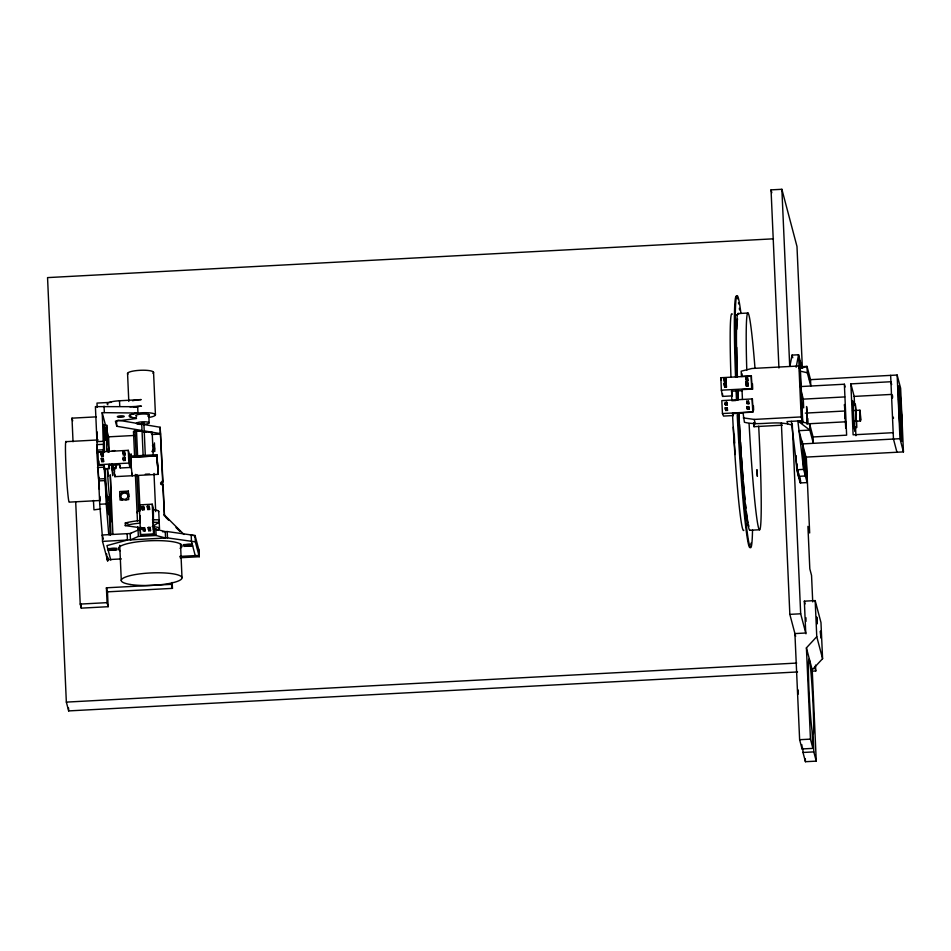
<?xml version="1.0" encoding="UTF-8"?>
<svg xmlns="http://www.w3.org/2000/svg" width="951" height="951" viewBox="0 0 951 951"><rect width="100%" height="100%" fill="white"/><g stroke="black" fill="none" stroke-linecap="round" stroke-linejoin="round"><path stroke-width="1.43" d="M801.99 409.049L802.192 406.315L802.454 407.29M97.085 431.825L96.954 441.644L103.457 441.3L103.671 424.467L105.074 429.757M107.938 503.531L107.938 504.363M130.893 456.1L156.879 454.709L156.856 455.898L130.869 457.288L131.012 454.091L131.5 456.825M113.93 467.868L114.833 476.653L158.199 474.347L156.879 454.709M115.035 474.906L114.893 476.665M860.536 419.165L860.477 419.914L860.286 418.904M108.462 474.335L108.331 475.928L107.546 469.247M131.713 472.897L132.201 475.75L131.25 466.941M854.557 427.403L854.331 428.235L853.083 403.593L853.499 405.732M103.873 468.867L109.436 468.57L108.569 465.277L119.386 464.694L120.266 467.987L130.014 467.476L129.443 454.733L128.278 450.334L97.965 451.963L98.44 465.36L103.849 465.063L105.109 478.65L98.607 479.007L96.681 450.132L97.085 444.616L103.588 444.272L103.932 452.224L102.185 412.639L137.954 413.031L137.681 406.671L95.409 406.624L97.466 453.282M97.858 452.2L103.267 451.903L103.588 444.272M132.332 474.929L132.189 475.726L131.809 473.741M107.938 502.71L107.95 505.563M856.257 420.889L855.627 410.416L856.197 416.93M852.548 410.594L859.93 410.202L860.108 417.418M853.154 421.4L860.536 420.996L860.524 418.404M112.468 471.114L111.826 464.837M789.912 366.218L792.064 355.103L798.567 354.759L802.05 367.954M796.142 367.264L798.567 354.759L799.149 367.989M143.161 456.266L141.699 423.171L142.721 422.886L143.863 423.052L145.337 456.147M112.872 465.003A31.478 1.367 86.9 0 0 113.074 468.736L115.677 468.593L116.367 464.908M117.936 420.152L160.148 427.261L162.621 480.754L160.541 483.001L163.156 486.318L164.475 516.036L162.811 484.998M160.897 484.321L162.966 482.074L160.148 427.261M812.891 748.378L810.454 739.129L806.412 647.869L816.766 636.671L815.173 600.592L804.344 601.175L805.747 633.009L794.917 633.592L799.625 739.712L802.062 748.948L812.891 748.378L812.047 730.796A37.992 1.652 86.9 0 1 808.398 669.385A37.992 1.652 86.9 0 1 811.726 681.962A37.992 1.652 86.9 0 1 813.129 734.921L813.818 751.896L816.255 761.133L805.438 761.703L802.989 752.467L802.81 748.247M816.255 761.133L812.225 669.861L822.579 658.674L820.975 622.584L815.173 600.592M152.255 526.676L158.888 522.384L158.781 519.84L157.89 519.817A31.478 6.455 -2.5 0 0 152.433 519.805M143.851 423.112L141.758 423.219M138.061 530.076L130.192 533.511L130.465 539.883L138.347 536.447L156.107 535.496L165.545 538.004L165.272 531.645L155.821 529.125L153.658 529.243L153.896 534.545L140.463 535.27L140.225 529.957L138.061 530.076L138.347 536.447M140.736 431.374L134.662 430.696A10.853 2.223 -2.5 0 0 133.675 432.146M138.24 511.341L138.953 511.067A10.853 2.223 -2.5 0 1 139.833 510.794M799.411 368.822L807.019 366.408L810.525 379.651L810.799 386.023L807.304 372.768L807.019 366.408L798.899 366.836M135.03 430.565L152.184 432.408L153.159 454.4M150.733 432.8L152.184 432.408M140.582 527.781L125.259 525.606L125.461 522.967A31.478 6.455 -2.5 0 1 139.524 520.577M125.259 525.606L125.568 525.523A31.478 6.455 -2.5 0 1 139.642 523.121M136.54 418.523L115.416 421.174L116.771 426.274L141.509 430.434M137.681 406.671L136.73 406.79A13.243 2.71 -2.5 0 0 133.639 407.313M137.954 413.031L137.003 413.15A13.243 2.71 -2.5 0 0 129.229 415.86A13.243 2.71 -2.5 0 0 136.088 418.06M109.627 497.218L107.427 497.004L109.627 497.218L110.447 499.929L110.578 511.174L110.15 502.52L110.566 507.133M778.928 367.978L771.047 189.867L781.877 189.297L796.986 246.475L802.371 368.203M773.46 238.82L47.55 277.609L66.344 702.111L68.674 710.908L797.544 671.953M738.071 313.557L747.973 313.022M107.903 404.793A13.029 2.675 -2.5 0 1 119.505 400.763L141.164 399.598A13.029 2.675 -2.5 0 0 137.633 399.895M111.422 402.309L96.99 403.081L97.18 407.385M798.923 365.98L801.182 416.918L802.763 422.945L800.516 372.007L798.923 365.98L751.932 368.489L741.198 371.187L741.423 376.418L751.385 375.883L751.968 389.102L742.006 389.625L742.446 399.444M129.907 406.802L141.449 406.184A13.029 2.675 -2.5 0 0 133.758 407.135M720.858 377.725L751.183 376.109L751.682 388.567L721.357 390.183L720.858 377.725L721.357 380.222M725.72 377.963L723.996 378.058L724.056 379.722L724.507 381.969L726.243 381.874L725.72 377.963L726.243 381.874M745.643 376.905L747.379 376.81L747.89 380.709L746.155 380.804L745.643 376.905L746.095 379.14M724.056 379.722L725.791 379.627M745.715 378.557L747.45 378.474L747.89 380.709M73.037 441.763L71.991 418.155L96.277 416.859M724.198 383.336L725.934 383.241L726.386 385.488L726.445 387.14L724.721 387.235L724.198 383.336L724.721 387.235M745.857 382.171L747.593 382.088L748.033 384.323L748.104 385.987L746.369 386.082L745.857 382.171L746.369 386.082M809.444 379.711L897.138 375.027L900.633 388.222L903.45 451.891L805.414 457.134M724.27 384.989L726.005 384.905L726.445 387.14M745.929 383.835L747.664 383.74L748.104 385.987M746.309 384.418L748.033 384.323M799.981 386.593L844.369 384.228L845.106 387.009M893.179 432.681L853.118 434.821L850.872 383.883L890.932 381.731L891.669 384.525M742.244 390.647L731.414 391.218L732.353 395.889L722.605 396.412L721.357 390.183M105.192 439.933L104.562 432.36L106.726 432.241L106.69 424.978L107.855 442.524M731.842 400.74L735.896 400.514M726.778 402.297L725.042 402.392L725.126 404.116L725.506 405.019L727.242 404.936L726.778 402.297L727.242 404.936M746.701 401.227L748.425 401.144L748.901 403.771L747.165 403.866L746.701 401.227L747.082 402.142M801.075 390.778L803.286 399.135L844.726 396.924M850.872 383.883L854.176 396.412L891.277 394.427M107.071 431.148L108.58 436.842L134.566 435.451M151.887 434.524L160.553 434.06M725.126 404.116L726.861 404.02M746.785 402.951L748.508 402.867L748.901 403.771M65.845 441.668L98.179 439.944M104.051 439.635L107.356 439.814L108.331 446.447A30.384 1.32 86.9 0 1 108.878 452.284M104.883 439.647L107.047 439.528L106.726 432.241M725.304 407.86L727.039 407.765L727.42 408.68L727.503 410.404L725.779 410.487L725.304 407.86L725.779 410.487M746.963 406.695L748.687 406.612L749.079 407.515L749.162 409.239L747.427 409.334L746.963 406.695L747.427 409.334M725.387 409.584L727.123 409.489L727.503 410.404M747.046 408.419L748.77 408.336L749.162 409.239M791.945 423.528L792.409 425.287C776.896 419.76 760.206 426.203 744.419 422.28L743.028 412.651L752.99 412.128L752.407 398.909L721.821 400.621L722.451 413.542L752.764 411.914L752.146 399.004M743.29 413.079L732.46 413.649L733.269 415.551L723.521 416.074L722.451 413.542M96.681 450.132L103.172 449.787M805.295 413.114L845.166 410.987M112.277 450.75L114.881 450.619M101.139 453.009L102.874 452.914L103.29 454.507L103.362 456.207L101.626 456.29L101.139 453.009L101.626 456.29M122.786 451.856L124.522 451.761L125.021 455.042L123.285 455.137L122.786 451.856L123.214 453.437M151.922 451.547L154.811 451.392L154.431 442.904M743.266 417.881L754.179 419.427L801.182 416.918M101.555 454.59L103.29 454.507M101.21 454.709L102.946 454.614L103.362 456.207M122.869 453.556L124.605 453.461L125.021 455.042M101.377 458.406L103.112 458.311L103.528 459.892L103.6 461.592L101.864 461.687L101.377 458.406L101.864 461.687M124.759 457.158L123.036 457.241L123.107 458.941L123.523 460.522L125.259 460.439L124.759 457.158L125.259 460.439M130.869 457.253L156.856 455.862L158.306 473.574M101.448 460.106L103.183 460.011L103.6 461.592M123.107 458.941L124.843 458.846M754.238 426.678L782.293 425.18M808.861 423.766L845.772 421.792M98.524 464.694L128.849 463.078L130.014 467.476M97.454 467.535L103.944 467.191M812.594 436.985L846.628 435.166L844.369 384.228M145.313 474.228L149.652 474.038M801.919 443.939L899.967 438.696L903.45 451.891M100.164 500.488L69.304 502.128A30.384 1.32 86.9 0 1 66.178 470.59A30.384 1.32 86.9 0 1 66.213 442.013M98.108 467.535L99.724 504.256L106.227 503.911L108.747 534.664M108.545 507.287C110.471 525 104.705 503.388 109.924 504.494L109.103 492.963A30.384 1.32 86.9 0 1 107.32 468.391M152.231 504.196L153.551 533.915L140.558 534.605L139.238 504.886L152.231 504.196L153.396 508.595L153.42 525.463L154.561 534.866M141.854 506.55L143.589 506.455L144.005 508.036L144.077 509.736L142.341 509.831L141.854 506.55L142.341 509.831M147.346 506.253L149.081 506.158L149.497 507.739L149.58 509.439L147.845 509.534L147.346 506.253L147.845 509.534M100.592 508.963L93.959 509.855L93.424 500.464M141.925 508.25L143.66 508.155L144.077 509.736M147.429 507.953L149.164 507.858L149.58 509.439M791.363 421.329L797.14 469.723L800.635 482.918L807.126 482.573L805.996 457.098L799.018 430.66L809.836 430.078L813.343 443.321L813.057 436.961L809.563 423.706L797.853 420.972L803.643 469.378L807.126 482.573M142.793 527.769L144.528 527.674L145.016 530.967L143.28 531.05L142.793 527.769L143.209 529.35M148.297 527.472L150.02 527.389L150.436 528.97L150.52 530.67L148.784 530.765L148.297 527.472L148.784 530.765M142.864 529.469L144.6 529.374L145.016 530.967M148.368 529.172L150.103 529.089L150.52 530.67M162.562 531.787L167.221 531.538L195.05 535.496L198.985 550.356L199.27 556.727L180.108 557.75M131.309 533.452L102.256 535.009L99.724 504.256M103.326 539.086L102.256 535.009L102.53 541.381L167.495 537.897L195.335 541.856L199.27 556.727M107.76 548.679L116.414 548.216L116.89 549.975L108.224 550.439M192.209 544.162L183.555 544.626L184.019 546.385L192.684 545.922M121.348 558.915L106.904 559.687L106.643 553.862M179.751 556.43L198.914 555.408L198.64 549.036M749.673 530.289L759.564 529.755M106.417 587.801L171.382 584.33L172.452 588.372L107.487 591.843L106.417 587.801L107.071 602.649L108.141 606.702L81.287 608.141L80.217 604.087L75.711 502.271M80.217 604.087L107.071 602.649M781.365 422.898L789.841 614.37L800.671 613.787L805.961 633.806M66.344 702.111L796.7 663.073M811.726 671.192L815.78 670.978L815.518 665.094M799.625 739.712L810.454 739.129M802.989 752.467L813.818 751.896M158.888 522.384L158.009 522.361A31.478 6.455 -2.5 0 0 152.552 522.349M143.601 431.79L146.466 432.194M125.152 523.05L127.933 523.454M144.421 430.934L160.434 433.62M158.199 474.347L156.856 455.862M799.506 370.949L807.304 372.768M797.853 420.972L809.836 430.078L809.563 423.706M164.119 514.717L183.995 534.474M165.522 517.082L168.648 520.197M175.971 527.472L180.155 531.633M859.93 410.202L860.263 413.138M860.477 420.924L860.215 418.06M114.584 471.577L114.168 468.011M806.947 413.126L807.411 423.742L807.387 418M896.948 452.236L893.465 439.041L890.647 375.372M853.523 404.532L852.476 400.573L853.606 426.036L854.997 431.326L854.806 427.07M771.047 189.867L771.808 192.732M792.064 355.103L792.765 357.742M802.632 407.254L801.586 403.295L801.836 408.954M787.606 423.754L787.024 421.555L802.192 420.746L799.934 369.808M816.766 636.671L822.579 658.674M804.344 601.175L805.069 603.921M754.179 419.427L755.344 423.825M741.78 373.386L742.362 375.586M805.961 617.734L805.961 621.431M814.65 666.687L815.78 670.978M806.412 647.869L812.225 669.861M789.841 614.37L795.654 636.338M195.24 555.61L191.46 541.309L191.175 534.938M162.621 480.754L162.966 482.074M163.096 483.833L163.144 484.903M153.658 529.243L154.442 532.215M139.238 504.886L140.403 509.284M140.712 527.246L141.295 529.457M102.185 412.639L105.573 425.454M106.809 436.354L107.713 443.428M103.849 465.063L105.014 469.461M110.78 560.115L106.94 545.601L127.434 540.049L127.161 533.677M71.991 418.155L72.704 420.853M102.53 541.381L107.534 560.294L107.415 557.75M105.109 436.973L104.705 431.885M844.88 411.308L844.963 418.357M105.074 436.497L104.812 433.906M107.463 497.337L107.915 499.715M105.086 432.788L104.658 428.378L104.753 433.204M860.179 412.294L860.037 411.331L859.966 413.744M131.5 456.896L131.095 454.15L131.19 465.812M844.975 407.777L844.464 404.508L845.736 428.319L845.843 422.208M799.779 367.466L799.565 365.79L799.529 367.371M105.014 429.163L104.515 425.097L104.562 432.36M99.391 489.408L98.69 480.909L105.192 480.564L107.404 507.465L111.172 521.766L110.78 512.898M99.974 496.493L100.319 500.737M860.263 412.52L860.334 414.137M860.132 417.061L860.203 418.678M807.411 413.756L806.567 406.529L807.03 424.205M892.49 397.126L892.371 395.164M105.002 431.457L104.681 428.818L104.669 431.231M753.537 422.826L753.977 426.809L754.024 423.314M892.347 395.271L892.525 398.017M108.057 507.81L108.414 511.293L108.378 507.085M131.357 468.439L131.095 464.124M802.513 422.161L802.18 416.158M108.057 507.525L108.402 510.865L108.45 509.011M860.358 413.78L860.405 415.242M112.254 464.278L112.42 467.084M856.364 414.648L855.294 403.925L856.566 427.736L856.637 420.556M860.441 415.159L860.524 416.574M859.954 414.624L860.025 416.039M807.696 418.452L807.863 422.018M131.119 464.468L130.881 458.144M112.515 465.396L112.646 467.928M111.6 463.969L112.67 475.69L112.789 472.445M753.43 405.839L753.632 410.143M748.425 401.144L748.508 402.867M748.687 406.612L748.77 408.336M733.126 412.686L733.269 415.551M727.039 407.765L727.123 409.489M725.423 403.307L725.506 405.019M116.474 464.659L116.509 465.467M110.708 507.168L110.756 514.432L109.924 504.494M897.138 375.027L899.967 438.696M854.176 396.412L854.569 405.15M855.531 426.975L855.924 435.713M806.317 457.276L809.67 532.976L807.922 526.379L809.812 568.829L811.548 575.426L812.725 601.888M803.286 399.135L803.678 407.872M800.314 361.356L800.564 367.015M804.261 450.501L805.39 475.975L798.888 476.32L798.769 473.491M802.145 416.027L802.466 423.1M802.406 441.359L803.643 469.378L797.14 469.723L796.89 463.838M800.504 480.089L800.635 482.918M799.946 477.283L800.195 482.942L796.712 469.746L796.082 455.6M798.21 470.686L798.46 476.344M781.877 189.297L789.699 365.921M792.326 425.287L800.671 613.787M805.307 758.755L805.438 761.703M801.871 744.728L802.062 748.948M734.291 434.441L734.671 443.059M735.052 451.677L735.171 454.542L733.316 427.189M195.05 535.496L195.335 541.856M180.512 543.913L181.998 577.697M172.19 582.476L172.452 588.372M167.221 531.538L167.495 537.897M153.551 372.257L155.441 414.957M158.734 511.365L159.483 528.352M154.003 473.467L155.691 511.59M155.821 529.125L156.107 535.496M148.76 414.303L149.141 422.803M149.081 506.158L149.164 507.858M150.02 527.389L150.103 529.089M143.589 506.455L143.66 508.155M144.528 527.674L144.6 529.374M136.48 430.173L137.645 456.575M138.489 475.631L140.047 510.83L138.596 511.222L136.944 474.561M139.952 515.537L140.249 522.17M134.994 430.565L136.136 455.493M133.509 431.873L134.543 455.327M135.387 474.394L137.455 521.017M137.705 526.676L137.824 529.505M127.553 373.398L128.801 401.453M128.278 450.334L128.849 463.078M128.754 493.831L128.884 496.66M124.522 451.761L124.605 453.461M123.452 458.834L123.523 460.522M119.505 400.763L119.743 406.029M120.135 465.158L120.266 467.987M116.545 421.186L116.771 426.274M119.731 545.303L121.3 580.574M108.58 436.842L109.234 451.618M110.28 475.262L112.896 534.367M109.246 464.326L109.436 468.57M107.95 449.003L108.105 452.296M109.971 494.591L110.649 509.938M110.245 518.247L110.97 534.462M109.317 514.729L110.233 535.365M104.063 406.16L104.348 412.532M104.955 429.317L105.086 432.146M108.402 507.252L108.616 512.09M104.491 427.558L104.86 436.045M107.784 501.843L108.152 510.33M107.427 497.004L107.76 504.601M104.634 468.047L106.227 503.911M107.689 557.179L107.82 560.139M102.874 452.914L102.946 454.614M103.112 458.311L103.183 460.011M107.522 557.773L107.653 561.316M107.487 591.843L108.141 606.702M98.904 461.021L99.094 465.408M81.097 603.707L81.287 608.141M68.543 707.936L68.674 710.908M752.479 383.728L752.693 389.256M747.379 376.81L747.45 378.474M747.593 382.088L747.664 383.74M732.127 390.362L732.353 395.889M725.934 383.241L726.005 384.905M724.436 380.305L724.507 381.969M722.487 393.643L722.605 396.412M860.465 416.383L860.572 417.917M131 461.817L130.905 459.369M860.5 417.453L860.607 419.106M130.881 458.251L130.869 456.254M798.329 694.016A37.992 1.652 86.9 0 1 798.139 689.95M136.195 418.012A13.029 2.675 -2.5 0 1 132.367 414.137A13.029 2.675 -2.5 0 1 152.386 413.257A13.029 2.675 -2.5 0 1 148.855 417.453M127.921 374.123A13.029 2.675 -2.5 0 1 141.069 370.26A13.029 2.675 -2.5 0 1 152.933 373.256M136.659 416.348A6.728 1.379 -2.5 0 1 138.359 414.481A6.728 1.379 -2.5 0 1 147.274 414.232A6.728 1.379 -2.5 0 1 147.655 416.051M132.593 400.763A13.029 2.675 -2.5 0 1 136.516 400.026M120.159 550.76A31.906 6.538 -2.5 0 1 150.484 540.739A31.906 6.538 -2.5 0 1 180.096 548.323M122.18 499.953A3.911 3.816 -14.8 0 1 122.75 493.521A3.911 3.816 -14.8 0 1 128.444 496.684M152.659 444.319A3.911 3.816 -14.8 0 1 152.386 450.584M152.433 445.282A3.911 3.816 -14.8 0 1 154.098 450.429M107.891 500.868A31.906 1.391 86.9 0 1 105.133 469.223M104.455 452.474A31.906 1.391 86.9 0 1 105.133 438.482M99.344 481.17A31.906 1.391 86.9 0 1 99.082 477.402M141.33 424.443A6.372 1.308 -2.5 0 1 137.788 422.506A6.372 1.308 -2.5 0 1 148.463 422.28A6.372 1.308 -2.5 0 1 142.983 424.408M115.677 468.593A31.478 1.367 86.9 0 1 115.463 464.873M106.667 450.203A30.384 1.32 86.9 0 1 106.987 439.469M110.304 474.965A30.384 1.32 86.9 0 1 110.447 499.929M153.563 526.735A10.853 2.223 -2.5 0 1 156.725 530.076M138.87 530.301A10.853 2.223 -2.5 0 1 141.604 527.532M152.814 509.748A10.853 2.223 -2.5 0 1 158.508 511.959M137.598 513.076A10.853 2.223 -2.5 0 1 138.549 511.222M153.384 528.055A5.754 1.177 -2.5 0 1 153.955 529.148M190.509 535.211A7.596 1.557 -2.5 0 1 194.836 537.053M153.17 529.065A9.772 1.997 -2.5 0 1 158.021 530.028M743.825 530.242A108.533 4.731 86.9 0 1 732.567 415.159M731.854 400.252A108.533 4.731 86.9 0 1 731.616 394.617M730.962 377.19A108.533 4.731 86.9 0 1 732.27 314.187M747.201 525.487A108.533 4.731 86.9 0 1 746.999 524.405M742.422 482.894A108.533 4.731 86.9 0 1 742.172 479.993M741.388 469.901A108.533 4.731 86.9 0 1 741.233 467.809M740.472 457.074A108.533 4.731 86.9 0 1 740.175 452.664M739.462 441.395A108.533 4.731 86.9 0 1 739.248 437.971M738.463 424.134A108.533 4.731 86.9 0 1 738.273 420.663M735.682 348.137A108.533 4.731 86.9 0 1 735.694 328.606M736.549 315.34A108.533 4.731 86.9 0 1 736.668 314.769M758.684 426.167A108.533 4.731 86.9 0 1 759.421 529.766A108.533 4.731 86.9 0 1 749.079 423.564M746.785 370.117A108.533 4.731 86.9 0 1 747.866 313.022A108.533 4.731 86.9 0 1 754.999 368.334M749.97 530.147A108.533 4.731 86.9 0 1 738.784 413.673M738.142 399.919A108.533 4.731 86.9 0 1 737.714 389.827M737.239 376.858A108.533 4.731 86.9 0 1 738.713 314.163M748.948 526.248A105.276 4.589 86.9 0 1 748.413 524.5M748.033 522.788A105.276 4.589 86.9 0 1 747.224 518.129M747.022 516.702A105.276 4.589 86.9 0 1 746.369 511.84M745.917 508.131A105.276 4.589 86.9 0 1 745.465 504.054M745.002 499.632A105.276 4.589 86.9 0 1 744.3 492.404M744.062 489.836A105.276 4.589 86.9 0 1 743.361 481.741M743.123 478.9A105.276 4.589 86.9 0 1 741.53 457.586M741.304 454.364A105.276 4.589 86.9 0 1 740.532 442.298M740.258 437.817A105.276 4.589 86.9 0 1 739.486 424.265M739.414 423.124A105.276 4.589 86.9 0 1 738.951 414.054M738.261 399.468A105.276 4.589 86.9 0 1 737.893 390.695M737.394 376.953A105.276 4.589 86.9 0 1 736.74 347.436M736.835 329.248A105.276 4.589 86.9 0 1 737.536 318.894M750.113 547.443A125.901 5.492 86.9 0 1 737.215 414.898M736.502 400.109A125.901 5.492 86.9 0 1 736.086 390.397M735.563 377.381A125.901 5.492 86.9 0 1 737.061 297.081M737.429 298.15A125.901 5.492 86.9 0 1 737.631 298.852M738.463 302.739A125.901 5.492 86.9 0 1 738.689 303.975M739.367 308.29A125.901 5.492 86.9 0 1 739.605 309.931M751.017 543.128A125.901 5.492 86.9 0 1 750.791 544.911M752.526 529.969A125.901 5.492 86.9 0 1 746.832 529.41A125.901 5.492 86.9 0 1 738.083 414.85M737.37 400.062A125.901 5.492 86.9 0 1 736.942 390.35M736.431 377.345A125.901 5.492 86.9 0 1 740.948 313.461M125.449 499.762A3.911 3.816 -14.8 0 1 126.804 499.691M893.441 418.392A14.657 0.642 86.9 0 1 893.358 417.168M805.735 465.443L806.127 471.541L805.735 465.443M756.96 469.901L757.353 476.201L756.96 469.901M817.159 623.143L817.123 623.904L816.719 617.009L817.159 623.143M820.879 637.218L820.82 638.014L820.44 631.084L820.879 637.218M898.778 391.503L899.242 398.838L898.778 391.503M900.24 424.586L900.704 431.92L900.24 424.586M901.084 413.982L901.548 421.317L901.084 413.982M803.547 456.991L803.952 463.22L803.547 456.991M106.785 428.544L107.332 436.866L106.785 428.544M898.873 389.458L899.218 400.407L898.873 389.458M128.349 491.096L119.683 491.56L120.064 500.048L128.718 499.584L128.349 491.096M901.382 414.054L900.918 412.294L901.762 422.541L901.382 414.054M900.752 427.665L900.169 421.899L900.847 434.143L900.752 427.665M118.685 417.216A3.471 0.713 -2.5 0 0 124.224 416.502A3.471 0.713 -2.5 0 0 119.446 415.956A3.471 0.713 -2.5 0 0 118.685 417.216M109.971 550.07A3.911 0.796 -2.5 0 0 116.2 549.262A3.911 0.796 -2.5 0 0 110.791 548.656A3.911 0.796 -2.5 0 0 109.971 550.07M185.766 546.017A3.911 0.796 -2.5 0 0 191.995 545.208A3.911 0.796 -2.5 0 0 186.586 544.602A3.911 0.796 -2.5 0 0 185.766 546.017M123.024 499.239A3.911 3.816 -14.8 0 0 128.016 494.71A3.911 3.816 -14.8 0 0 121.562 492.784A3.911 3.816 -14.8 0 0 123.024 499.239M130.691 584.532A30.384 6.229 -2.5 0 0 181.154 579.361A30.384 6.229 -2.5 0 0 143.114 573.512A30.384 6.229 -2.5 0 0 130.691 584.532M899.337 405.768A14.657 0.642 86.9 0 0 901.061 428.081A14.657 0.642 86.9 0 0 900.49 406.529A14.657 0.642 86.9 0 0 899.337 405.768M898.517 399.503A27.567 1.201 86.9 0 0 901.75 440.991A27.567 1.201 86.9 0 0 900.621 399.884A27.567 1.201 86.9 0 0 898.517 399.503"/></g></svg>
